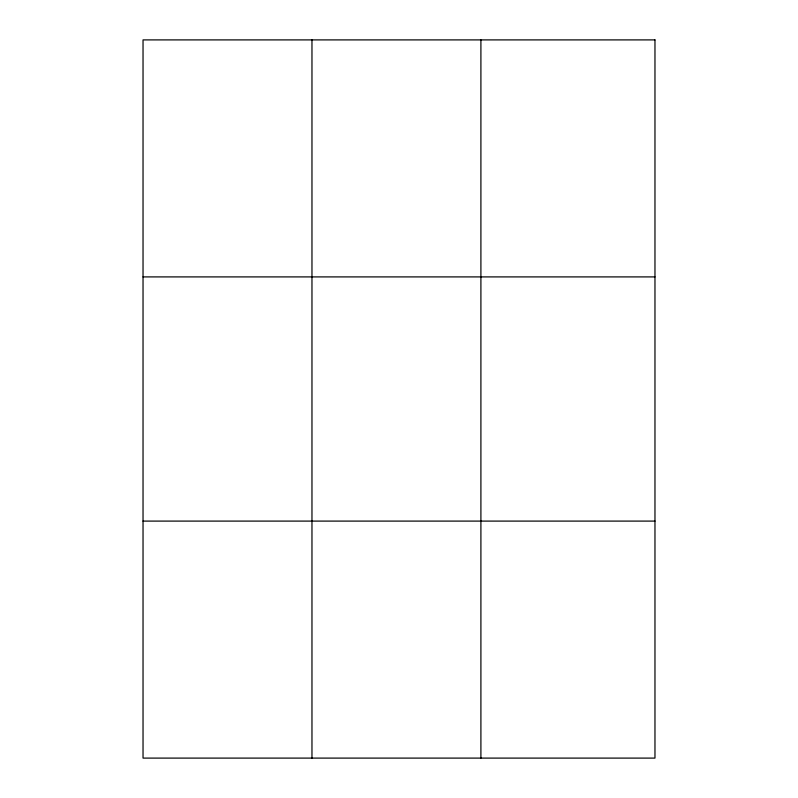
<?xml version="1.0" encoding="UTF-8"?>
<svg xmlns="http://www.w3.org/2000/svg" width="798" height="798" viewBox="0 0 798 798"><rect width="100%" height="100%" fill="white"/><g stroke="black" fill="none" stroke-linecap="round" stroke-linejoin="round"><path stroke-width="1.2" d="M311.968 39.9L311.968 758.1M480.905 39.9L480.905 758.1M143.032 276.906L654.968 276.906M143.032 521.094L654.968 521.094M654.968 39.9L654.968 758.1L143.032 758.1L143.032 39.9L654.968 39.9"/></g></svg>
